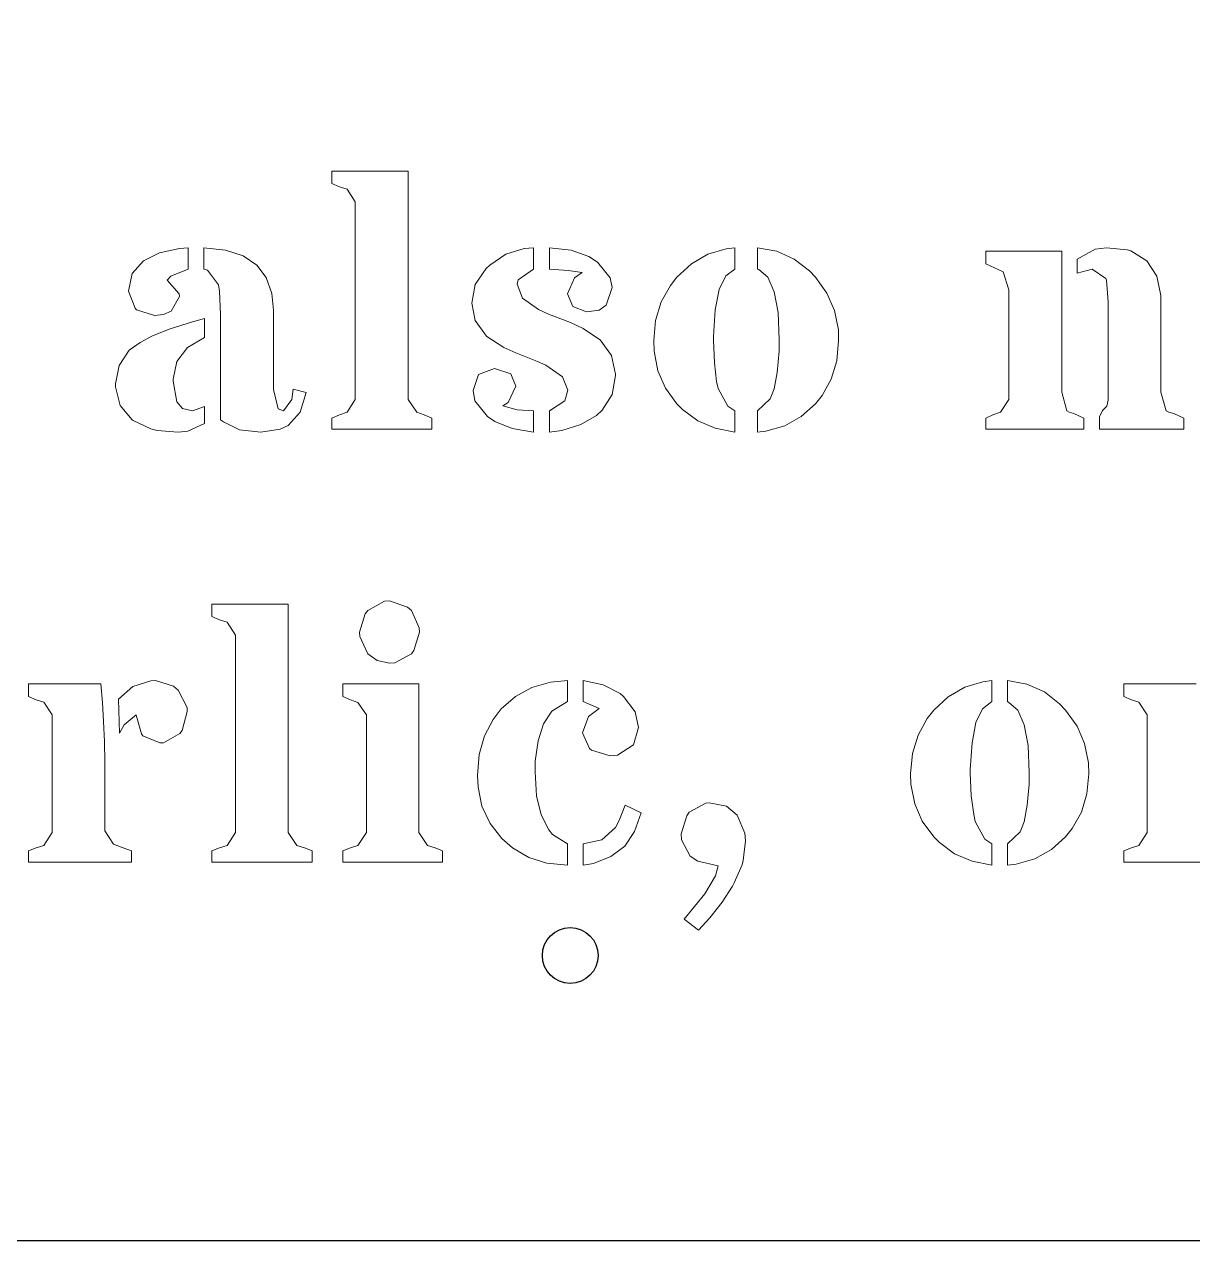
# Model space of a CAD drawing. Header units: millimetres. Extents: x 3735 to 5333, y 3252 to 4770.
# Drawn here: x 4954 to 5062.8, y 3800 to 3913.3 of the extents above; entities that cross this region are included whole.
import ezdxf

# ---------------------------------------------------------------- set-up
doc = ezdxf.new("R2010")
doc.units = ezdxf.units.MM
doc.layers.add('ext', color=18, linetype='Continuous', true_color=0x000000)
doc.layers.add('MASHARAB', color=6, linetype='Continuous', true_color=0xff00ff)

msp = doc.modelspace()

# ---------------------------------------------------------------- linework, layer by layer
at = {"layer": 'ext'}
msp.add_lwpolyline([(4539.85, 4769.98), (4539.85, 3799.98), (5289.85, 3799.98), (5289.85, 4769.98)], close=True, dxfattribs=at)
at = {"layer": 'MASHARAB', "lineweight": 0}
for p, q in [((4982.65, 3899.63), (4982.65, 3898.48)), ((4989.76, 3899.63), (4982.65, 3899.63)), ((4989.76, 3878.35), (4989.76, 3899.63)), ((4982.65, 3898.48), (4983.35, 3898.18)), ((4983.35, 3898.18), (4984.07, 3897.95)), ((4984.07, 3897.95), (4984.83, 3896.76)), ((4984.83, 3896.76), (4984.83, 3878.35)), ((4966.59, 3892.03), (4965.11, 3891.27)), ((4968.44, 3892.43), (4966.59, 3892.03)), ((4969.27, 3892.5), (4968.44, 3892.43)), ((4969.27, 3890.51), (4969.27, 3892.5)), ((4972.74, 3892.26), (4970.72, 3892.5)), ((4970.72, 3892.5), (4970.72, 3890.51)), ((4974.39, 3891.74), (4972.74, 3892.26)), ((5000.56, 3892.43), (4998.85, 3891.9)), ((5001.42, 3892.5), (5000.56, 3892.43)), ((5001.42, 3890.51), (5001.42, 3892.5)), ((5004.93, 3892.26), (5002.91, 3892.5)), ((5002.91, 3892.5), (5002.91, 3890.51)), ((5006.58, 3891.67), (5004.93, 3892.26)), ((5019.37, 3892.4), (5017.68, 3891.9)), ((5020.19, 3892.5), (5019.37, 3892.4)), ((5020.19, 3890.51), (5020.19, 3892.5)), ((5024.1, 3892.17), (5022.28, 3892.5)), ((5022.28, 3892.5), (5022.28, 3890.51)), ((5025.72, 3891.44), (5024.1, 3892.17)), ((5043.56, 3892.17), (5043.56, 3891.01)), ((5050.63, 3892.17), (5043.56, 3892.17)), ((5050.63, 3879.05), (5050.63, 3892.17)), ((5053.73, 3892.36), (5052.08, 3891.44)), ((5054.79, 3892.5), (5053.73, 3892.36)), ((5056.71, 3892.3), (5054.79, 3892.5)), ((5057.07, 3892.2), (5056.71, 3892.3)), ((5058.56, 3891.27), (5057.07, 3892.2)), ((4965.11, 3891.27), (4964.05, 3890.08)), ((4975.65, 3890.88), (4974.39, 3891.74)), ((4976.54, 3889.72), (4975.65, 3890.88)), ((4997.36, 3890.88), (4997.03, 3890.55)), ((4998.85, 3891.9), (4997.36, 3890.88)), ((5007.4, 3891.14), (5006.58, 3891.67)), ((5008.56, 3889.69), (5007.4, 3891.14)), ((5016.13, 3891.01), (5014.77, 3889.75)), ((5017.68, 3891.9), (5016.13, 3891.01)), ((5027.14, 3890.35), (5025.72, 3891.44)), ((5043.56, 3891.01), (5045.18, 3890.25)), ((5052.08, 3891.44), (5052.08, 3890.12)), ((5059.48, 3889.85), (5058.56, 3891.27)), ((4964.05, 3890.08), (4963.69, 3888.46)), ((4967.32, 3889.46), (4967.65, 3889.85)), ((4967.65, 3889.85), (4969.27, 3890.51)), ((4970.72, 3890.51), (4971.05, 3890.41)), ((4971.05, 3890.41), (4972.08, 3889.03)), ((4997.03, 3890.55), (4996, 3889.06)), ((5000, 3889.52), (5001.42, 3890.51)), ((5002.91, 3890.51), (5004.66, 3890.38)), ((5004.66, 3890.38), (5005.95, 3890.18)), ((5005.95, 3890.18), (5005.26, 3889.69)), ((5014.77, 3889.75), (5014.18, 3888.99)), ((5018.71, 3888.6), (5019.33, 3889.89)), ((5019.33, 3889.89), (5020.19, 3890.51)), ((5022.28, 3890.51), (5022.42, 3890.48)), ((5022.42, 3890.48), (5023.24, 3889.75)), ((5023.24, 3889.75), (5023.84, 3888.4)), ((5027.7, 3889.75), (5027.14, 3890.35)), ((5028.76, 3888.27), (5027.7, 3889.75)), ((5045.18, 3890.25), (5045.7, 3888.56)), ((5052.08, 3890.12), (5053.47, 3890.51)), ((5053.47, 3890.51), (5054.73, 3889.62)), ((5059.85, 3888.04), (5059.48, 3889.85)), ((4968.41, 3888.2), (4967.32, 3889.46)), ((4972.08, 3889.03), (4972.18, 3888.46)), ((4977.07, 3888.23), (4976.54, 3889.72)), ((4996, 3889.06), (4995.67, 3887.34)), ((4999.9, 3889.09), (5000, 3889.52)), ((5000.4, 3887.8), (4999.9, 3889.09)), ((5005.26, 3889.69), (5004.6, 3888.2)), ((5008.2, 3887.14), (5008.76, 3888.8)), ((5008.76, 3888.8), (5008.56, 3889.69)), ((5014.18, 3888.99), (5013.32, 3887.44)), ((5054.73, 3889.62), (5054.79, 3889.46)), ((5054.79, 3889.46), (5054.96, 3887.44)), ((4963.69, 3888.46), (4964.31, 3886.85)), ((4967.68, 3886.58), (4968.44, 3887.94)), ((4968.44, 3887.94), (4968.41, 3888.2)), ((4972.18, 3888.46), (4972.28, 3886.28)), ((4977.2, 3886.68), (4977.07, 3888.23)), ((5001.89, 3886.75), (5000.4, 3887.8)), ((5004.6, 3888.2), (5005.09, 3887.01)), ((5018.34, 3886.71), (5018.71, 3888.6)), ((5023.84, 3888.4), (5024.2, 3886.45)), ((5029.45, 3886.65), (5028.76, 3888.27)), ((5045.7, 3888.56), (5045.7, 3878.35)), ((5059.85, 3887.61), (5059.85, 3888.04)), ((5059.85, 3879.05), (5059.85, 3887.61)), ((4964.31, 3886.85), (4964.45, 3886.71)), ((4964.45, 3886.71), (4966.13, 3886.18)), ((4966.96, 3886.28), (4967.68, 3886.58)), ((4977.2, 3879.28), (4977.2, 3886.68)), ((4995.67, 3887.34), (4996, 3885.72)), ((5002.81, 3886.32), (5001.89, 3886.75)), ((5005.09, 3887.01), (5006.35, 3886.51)), ((5006.35, 3886.51), (5007.54, 3886.68)), ((5007.54, 3886.68), (5008.2, 3887.14)), ((5013.32, 3887.44), (5012.79, 3885.72)), ((5018.18, 3884.23), (5018.34, 3886.71)), ((5024.2, 3886.45), (5024.3, 3883.9)), ((5029.82, 3884.86), (5029.45, 3886.65)), ((5054.96, 3887.44), (5054.96, 3878.29)), ((4966.13, 3886.18), (4966.96, 3886.28)), ((4969.67, 3885.59), (4967.58, 3884.93)), ((4970.79, 3885.89), (4969.67, 3885.59)), ((4970.79, 3884.14), (4970.79, 3885.89)), ((4972.28, 3886.28), (4972.28, 3876.47)), ((4996, 3885.72), (4997.06, 3884.27)), ((5004.86, 3885.52), (5002.81, 3886.32)), ((5006.05, 3884.96), (5004.86, 3885.52)), ((5012.79, 3885.72), (5012.63, 3883.84)), ((4965.93, 3884.3), (4964.78, 3883.67)), ((4967.58, 3884.93), (4965.93, 3884.3)), ((4969.2, 3883.21), (4970.79, 3884.14)), ((4997.06, 3884.27), (4997.09, 3884.23)), ((4997.09, 3884.23), (4998.65, 3883.21)), ((5007.57, 3883.94), (5006.05, 3884.96)), ((5018.18, 3883.9), (5018.18, 3884.23)), ((5029.85, 3883.84), (5029.82, 3884.86)), ((4963.78, 3882.95), (4962.83, 3881.53)), ((4964.78, 3883.67), (4963.78, 3882.95)), ((4968.21, 3881.89), (4969.2, 3883.21)), ((4998.65, 3883.21), (4999.77, 3882.71)), ((5007.64, 3883.9), (5007.57, 3883.94)), ((5008.69, 3882.45), (5007.64, 3883.9)), ((5012.63, 3883.84), (5012.66, 3882.85)), ((5018.28, 3881.76), (5018.18, 3883.9)), ((5024.3, 3883.9), (5024.3, 3882.85)), ((5029.69, 3881.95), (5029.85, 3883.84)), ((4967.88, 3880.24), (4968.21, 3881.89)), ((4999.77, 3882.71), (5001.79, 3881.89)), ((5001.79, 3881.89), (5002.58, 3881.56)), ((5009.06, 3880.7), (5008.69, 3882.45)), ((5012.66, 3882.85), (5013.02, 3881.03)), ((5024.3, 3882.85), (5024.13, 3880.86)), ((5029.16, 3880.24), (5029.69, 3881.95)), ((4962.83, 3881.53), (4962.5, 3879.81)), ((4997.79, 3881.23), (4996.3, 3880.67)), ((4999.31, 3880.76), (4997.79, 3881.23)), ((4999.77, 3879.61), (4999.31, 3880.76)), ((5002.58, 3881.56), (5004.13, 3880.47)), ((5009.06, 3880.6), (5009.06, 3880.7)), ((5013.02, 3881.03), (5013.72, 3879.41)), ((5018.47, 3880.04), (5018.28, 3881.76)), ((5024.13, 3880.86), (5023.84, 3879.34)), ((4962.5, 3879.81), (4962.5, 3879.54)), ((4962.5, 3879.54), (4962.92, 3877.79)), ((4967.85, 3880.07), (4967.88, 3880.24)), ((4968.21, 3878.15), (4967.85, 3880.07)), ((4996.3, 3880.67), (4995.81, 3879.18)), ((4999.08, 3878.09), (4999.77, 3879.61)), ((5004.13, 3880.47), (5004.63, 3879.21)), ((5008.76, 3878.82), (5009.06, 3880.6)), ((5018.64, 3879.38), (5018.47, 3880.04)), ((5028.3, 3878.72), (5029.16, 3880.24)), ((4977.66, 3877.49), (4977.2, 3879.28)), ((4979.05, 3879.31), (4978.92, 3878.35)), ((4980.24, 3879.01), (4979.05, 3879.31)), ((4979.68, 3877.16), (4980.24, 3879.01)), ((4995.81, 3879.18), (4995.97, 3878.22)), ((5004.63, 3879.21), (5004.36, 3878.22)), ((5007.83, 3877.36), (5008.76, 3878.82)), ((5013.72, 3879.41), (5014.77, 3877.96)), ((5019.53, 3877.72), (5018.64, 3879.38)), ((5023.47, 3878.42), (5022.28, 3877.3)), ((5023.84, 3879.34), (5023.47, 3878.42)), ((5027.7, 3877.96), (5028.3, 3878.72)), ((5051.09, 3877.3), (5050.63, 3879.05)), ((5060.34, 3877.3), (5059.85, 3879.05)), ((4962.92, 3877.79), (4964.05, 3876.47)), ((4968.74, 3877.53), (4968.21, 3878.15)), ((4969.67, 3877.3), (4968.74, 3877.53)), ((4970.79, 3877.69), (4969.67, 3877.3)), ((4970.79, 3876.11), (4970.79, 3877.69)), ((4978.13, 3877.3), (4977.66, 3877.49)), ((4978.92, 3878.35), (4978.13, 3877.3)), ((4984.83, 3878.35), (4984.07, 3877.16)), ((4990.55, 3877.16), (4989.76, 3878.35)), ((4995.97, 3878.22), (4997.13, 3876.77)), ((4998.58, 3877.76), (4999.08, 3878.09)), ((4999.9, 3877.39), (4998.58, 3877.76)), ((5001.42, 3877.3), (4999.9, 3877.39)), ((5001.42, 3875.31), (5001.42, 3877.3)), ((5004.36, 3878.22), (5002.91, 3877.3)), ((5002.91, 3877.3), (5002.91, 3875.31)), ((5007.31, 3876.87), (5007.83, 3877.36)), ((5014.77, 3877.96), (5015.3, 3877.43)), ((5015.3, 3877.43), (5016.72, 3876.37)), ((5020.19, 3877.3), (5019.53, 3877.72)), ((5020.19, 3875.31), (5020.19, 3877.3)), ((5022.28, 3877.3), (5022.28, 3875.31)), ((5026.35, 3876.77), (5027.7, 3877.96)), ((5045.7, 3878.35), (5044.91, 3877.16)), ((5051.32, 3877.16), (5051.09, 3877.3)), ((5054.43, 3877.33), (5054.16, 3876.73)), ((5054.83, 3877.72), (5054.43, 3877.33)), ((5054.96, 3878.29), (5054.83, 3877.72)), ((5060.61, 3877.16), (5060.34, 3877.3)), ((4964.05, 3876.47), (4964.15, 3876.4)), ((4964.15, 3876.4), (4965.8, 3875.61)), ((4972.28, 3876.47), (4972.54, 3876.27)), ((4972.54, 3876.27), (4974.03, 3875.54)), ((4978.59, 3875.94), (4979.68, 3877.16)), ((4983.35, 3876.93), (4982.65, 3876.63)), ((4982.65, 3876.63), (4982.65, 3875.58)), ((4984.07, 3877.16), (4983.35, 3876.93)), ((4991.25, 3876.93), (4990.55, 3877.16)), ((4991.97, 3876.63), (4991.25, 3876.93)), ((4991.97, 3875.58), (4991.97, 3876.63)), ((4997.13, 3876.77), (4997.82, 3876.3)), ((4997.82, 3876.3), (4999.44, 3875.64)), ((5005.82, 3876.01), (5007.31, 3876.87)), ((5016.72, 3876.37), (5018.34, 3875.68)), ((5024.83, 3875.91), (5026.35, 3876.77)), ((5044.22, 3876.93), (5043.56, 3876.63)), ((5043.56, 3876.63), (5043.56, 3875.58)), ((5044.91, 3877.16), (5044.22, 3876.93)), ((5051.75, 3877.06), (5051.32, 3877.16)), ((5052.68, 3876.63), (5051.75, 3877.06)), ((5052.68, 3875.58), (5052.68, 3876.63)), ((5054.16, 3876.73), (5054.16, 3875.58)), ((5061.07, 3877.06), (5060.61, 3877.16)), ((5062, 3876.63), (5061.07, 3877.06)), ((5062, 3875.58), (5062, 3876.63)), ((4965.8, 3875.61), (4966.39, 3875.48)), ((4966.39, 3875.48), (4968.34, 3875.31)), ((4968.34, 3875.31), (4969.24, 3875.41)), ((4969.24, 3875.41), (4970.79, 3876.11)), ((4974.03, 3875.54), (4976.04, 3875.31)), ((4976.04, 3875.31), (4977.83, 3875.58)), ((4977.83, 3875.58), (4978.59, 3875.94)), ((4982.65, 3875.58), (4991.97, 3875.58)), ((4999.44, 3875.64), (5001.42, 3875.31)), ((5002.91, 3875.31), (5004.07, 3875.48)), ((5004.07, 3875.48), (5005.82, 3876.01)), ((5018.34, 3875.68), (5020.19, 3875.31)), ((5022.28, 3875.31), (5023.08, 3875.41)), ((5023.08, 3875.41), (5024.83, 3875.91)), ((5043.56, 3875.58), (5052.68, 3875.58)), ((5054.16, 3875.58), (5062, 3875.58)), ((4971.48, 3859.29), (4971.48, 3858.13)), ((4978.59, 3859.29), (4971.48, 3859.29)), ((4978.59, 3838), (4978.59, 3859.29)), ((4987.54, 3859.55), (4985.99, 3858.69)), ((4988.01, 3859.58), (4987.54, 3859.55)), ((4989.69, 3859.02), (4988.01, 3859.58)), ((4971.48, 3858.13), (4972.18, 3857.83)), ((4985.76, 3858.39), (4985.23, 3856.67)), ((4985.99, 3858.69), (4985.76, 3858.39)), ((4990.06, 3858.69), (4989.69, 3859.02)), ((4990.78, 3857.07), (4990.06, 3858.69)), ((4972.18, 3857.83), (4972.9, 3857.6)), ((4972.9, 3857.6), (4973.66, 3856.41)), ((4990.82, 3856.67), (4990.78, 3857.07)), ((4973.66, 3856.41), (4973.66, 3838)), ((4985.23, 3856.67), (4985.26, 3856.28)), ((4985.26, 3856.28), (4985.99, 3854.66)), ((4990.29, 3854.96), (4990.82, 3856.67)), ((4985.99, 3854.66), (4986.88, 3854.03)), ((4988.5, 3853.83), (4990.06, 3854.66)), ((4990.06, 3854.66), (4990.29, 3854.96)), ((4986.88, 3854.03), (4988.01, 3853.8)), ((4988.01, 3853.8), (4988.5, 3853.83)), ((4954.4, 3851.85), (4954.4, 3850.69)), ((4961.14, 3851.85), (4954.4, 3851.85)), ((4961.27, 3850.13), (4961.14, 3851.85)), ((4964.11, 3851.62), (4962.76, 3850.43)), ((4965.8, 3852.15), (4964.11, 3851.62)), ((4966.23, 3852.18), (4965.8, 3852.15)), ((4967.91, 3851.65), (4966.23, 3852.18)), ((4968.34, 3851.26), (4967.91, 3851.65)), ((4969.17, 3849.67), (4968.34, 3851.26)), ((4983.68, 3851.85), (4983.68, 3850.69)), ((4990.75, 3851.85), (4983.68, 3851.85)), ((4990.75, 3838), (4990.75, 3851.85)), ((5001.26, 3851.52), (4999.74, 3850.69)), ((5003.01, 3852.02), (5001.26, 3851.52)), ((5004.6, 3852.18), (5003.01, 3852.02)), ((5004.6, 3850.2), (5004.6, 3852.18)), ((5007.93, 3851.78), (5006.05, 3852.18)), ((5006.05, 3852.18), (5006.05, 3850.2)), ((5009.49, 3850.96), (5007.93, 3851.78)), ((5041.61, 3851.55), (5040.05, 3850.66)), ((5043.29, 3852.05), (5041.61, 3851.55)), ((5044.12, 3852.18), (5043.29, 3852.05)), ((5044.12, 3850.2), (5044.12, 3852.18)), ((5047.39, 3851.82), (5045.57, 3852.18)), ((5045.57, 3852.18), (5045.57, 3850.2)), ((5049.01, 3851.12), (5047.39, 3851.82)), ((5056.41, 3851.85), (5056.41, 3850.69)), ((5063.15, 3851.85), (5056.41, 3851.85)), ((4954.4, 3850.69), (4955.09, 3850.36)), ((4955.09, 3850.36), (4955.82, 3850.16)), ((4955.82, 3850.16), (4956.58, 3848.97)), ((4961.37, 3848.35), (4961.27, 3850.13)), ((4962.76, 3850.43), (4962.86, 3847.26)), ((4983.68, 3850.69), (4984.37, 3850.36)), ((4984.37, 3850.36), (4985.07, 3850.13)), ((4985.07, 3850.13), (4985.86, 3848.97)), ((4999.74, 3850.69), (4998.42, 3849.54)), ((5003.14, 3849.31), (5004.6, 3850.2)), ((5006.05, 3850.2), (5007.54, 3849.57)), ((5009.82, 3850.69), (5009.49, 3850.96)), ((5010.91, 3849.24), (5009.82, 3850.69)), ((5040.05, 3850.66), (5038.7, 3849.4)), ((5043.26, 3849.54), (5044.12, 3850.2)), ((5045.57, 3850.2), (5045.7, 3850.13)), ((5045.7, 3850.13), (5046.53, 3849.4)), ((5050.43, 3850), (5049.01, 3851.12)), ((5056.41, 3850.69), (5057.11, 3850.36)), ((5057.11, 3850.36), (5057.8, 3850.16)), ((5057.8, 3850.16), (5058.59, 3848.97)), ((4956.58, 3848.97), (4956.58, 3838)), ((4963.29, 3848.05), (4964.41, 3848.97)), ((4964.41, 3848.97), (4964.41, 3848.94)), ((4964.41, 3848.94), (4964.91, 3847.19)), ((4968.71, 3847.52), (4969.17, 3849.27)), ((4969.17, 3849.27), (4969.17, 3849.67)), ((4985.86, 3848.97), (4985.86, 3838)), ((4998.42, 3849.54), (4997.66, 3848.55)), ((5002.35, 3848.12), (5003.14, 3849.31)), ((5007.54, 3849.57), (5006.55, 3848.81)), ((5011.2, 3847.79), (5010.91, 3849.24)), ((5038.7, 3849.4), (5038.1, 3848.64)), ((5042.63, 3848.25), (5043.26, 3849.54)), ((5046.53, 3849.4), (5047.13, 3848.05)), ((5050.99, 3849.4), (5050.43, 3850)), ((5052.05, 3847.92), (5050.99, 3849.4)), ((5058.59, 3848.97), (5058.59, 3838)), ((4961.47, 3846.5), (4961.37, 3848.35)), ((4962.86, 3847.26), (4963.29, 3848.05)), ((4997.66, 3848.55), (4996.86, 3847.03)), ((5001.85, 3846.56), (5002.35, 3848.12)), ((5006.55, 3848.81), (5005.98, 3847.29)), ((5038.1, 3848.64), (5037.24, 3847.09)), ((5042.27, 3846.36), (5042.63, 3848.25)), ((5047.13, 3848.05), (5047.49, 3846.1)), ((5052.74, 3846.3), (5052.05, 3847.92)), ((4964.91, 3847.19), (4965.04, 3847.03)), ((4965.04, 3847.03), (4966.63, 3846.36)), ((4966.96, 3846.36), (4968.48, 3847.22)), ((4968.48, 3847.22), (4968.71, 3847.52)), ((4996.86, 3847.03), (4996.37, 3845.27)), ((5005.98, 3847.29), (5006.64, 3845.84)), ((5010.74, 3846.17), (5011.2, 3847.79)), ((5037.24, 3847.09), (5036.72, 3845.37)), ((4961.5, 3844.55), (4961.47, 3846.5)), ((4966.63, 3846.36), (4966.96, 3846.36)), ((5001.59, 3844.65), (5001.85, 3846.56)), ((5006.64, 3845.84), (5006.84, 3845.67)), ((5006.84, 3845.67), (5008.56, 3845.14)), ((5009.26, 3845.21), (5010.74, 3846.17)), ((5042.1, 3843.89), (5042.27, 3846.36)), ((5047.49, 3846.1), (5047.59, 3843.56)), ((5053.11, 3844.51), (5052.74, 3846.3)), ((4961.5, 3843.06), (4961.5, 3844.55)), ((4996.37, 3845.27), (4996.2, 3843.32)), ((5001.59, 3843.65), (5001.59, 3844.65)), ((5008.56, 3845.14), (5009.26, 3845.21)), ((5036.72, 3845.37), (5036.55, 3843.49)), ((5053.14, 3843.49), (5053.11, 3844.51)), ((4996.2, 3843.32), (4996.27, 3842.23)), ((5001.72, 3841.44), (5001.59, 3843.65)), ((5036.55, 3843.49), (5036.58, 3842.5)), ((5042.1, 3843.56), (5042.1, 3843.89)), ((5042.2, 3841.41), (5042.1, 3843.56)), ((5047.59, 3843.56), (5047.59, 3842.5)), ((5052.97, 3841.61), (5053.14, 3843.49)), ((4961.5, 3838.17), (4961.5, 3843.06)), ((4996.27, 3842.23), (4996.63, 3840.45)), ((5036.58, 3842.5), (5036.95, 3840.68)), ((5047.59, 3842.5), (5047.42, 3840.55)), ((5002.15, 3839.66), (5001.72, 3841.44)), ((5042.43, 3839.69), (5042.2, 3841.41)), ((5052.48, 3839.89), (5052.97, 3841.61)), ((4996.63, 3840.45), (4997.39, 3838.86)), ((5009.95, 3840.55), (5009.42, 3839.13)), ((5011.47, 3839.85), (5009.95, 3840.55)), ((5015.93, 3839.89), (5015.7, 3839.56)), ((5017.48, 3840.75), (5015.93, 3839.89)), ((5017.78, 3840.78), (5017.48, 3840.75)), ((5019.4, 3840.45), (5017.78, 3840.78)), ((5020.39, 3839.62), (5019.4, 3840.45)), ((5036.95, 3840.68), (5037.64, 3839.06)), ((5047.42, 3840.55), (5047.13, 3839)), ((5051.59, 3838.37), (5052.48, 3839.89)), ((4997.39, 3838.86), (4998.48, 3837.44)), ((5002.84, 3838.27), (5002.15, 3839.66)), ((5009.42, 3839.13), (5009.06, 3838.47)), ((5010.84, 3838.1), (5011.47, 3839.85)), ((5015.7, 3839.56), (5015.17, 3837.87)), ((5021.12, 3837.94), (5020.39, 3839.62)), ((5037.64, 3839.06), (5038.7, 3837.61)), ((5042.57, 3839.03), (5042.43, 3839.69)), ((5043.46, 3837.38), (5042.57, 3839.03)), ((5047.13, 3839), (5046.76, 3838.07)), ((4956.58, 3838), (4955.82, 3836.81)), ((4962.3, 3836.91), (4961.5, 3838.17)), ((4973.66, 3838), (4972.9, 3836.81)), ((4979.38, 3836.81), (4978.59, 3838)), ((4985.86, 3838), (4985.07, 3836.81)), ((4991.54, 3836.81), (4990.75, 3838)), ((5003.21, 3837.81), (5002.84, 3838.27)), ((5004.6, 3836.95), (5003.21, 3837.81)), ((5009.06, 3838.47), (5007.8, 3837.34)), ((5009.92, 3836.75), (5010.84, 3838.1)), ((5015.17, 3837.87), (5015.2, 3837.31)), ((5021.18, 3837.24), (5021.12, 3837.94)), ((5038.7, 3837.61), (5039.23, 3837.08)), ((5046.76, 3838.07), (5045.57, 3836.95)), ((5049.67, 3836.42), (5050.99, 3837.61)), ((5050.99, 3837.61), (5051.59, 3838.37)), ((5058.59, 3838), (5057.8, 3836.81)), ((4955.09, 3836.58), (4954.4, 3836.29)), ((4955.82, 3836.81), (4955.09, 3836.58)), ((4963.12, 3836.62), (4962.3, 3836.91)), ((4963.98, 3836.29), (4963.12, 3836.62)), ((4972.18, 3836.58), (4971.48, 3836.29)), ((4972.9, 3836.81), (4972.18, 3836.58)), ((4980.11, 3836.58), (4979.38, 3836.81)), ((4980.8, 3836.29), (4980.11, 3836.58)), ((4984.37, 3836.58), (4983.68, 3836.29)), ((4985.07, 3836.81), (4984.37, 3836.58)), ((4992.27, 3836.58), (4991.54, 3836.81)), ((4992.96, 3836.29), (4992.27, 3836.58)), ((4998.48, 3837.44), (4999.47, 3836.58)), ((4999.47, 3836.58), (5000.99, 3835.69)), ((5004.6, 3834.96), (5004.6, 3836.95)), ((5007.8, 3837.34), (5006.05, 3836.95)), ((5006.05, 3836.95), (5006.05, 3834.96)), ((5008.63, 3835.76), (5009.92, 3836.75)), ((5015.2, 3837.31), (5016.03, 3835.79)), ((5020.95, 3835.39), (5021.18, 3837.24)), ((5039.23, 3837.08), (5040.65, 3836.02)), ((5044.12, 3836.95), (5043.46, 3837.38)), ((5044.12, 3834.96), (5044.12, 3836.95)), ((5045.57, 3836.95), (5045.57, 3834.96)), ((5057.11, 3836.58), (5056.41, 3836.29)), ((5057.8, 3836.81), (5057.11, 3836.58)), ((4954.4, 3836.29), (4954.4, 3835.23)), ((4963.98, 3835.23), (4963.98, 3836.29)), ((4971.48, 3836.29), (4971.48, 3835.23)), ((4980.8, 3835.23), (4980.8, 3836.29)), ((4983.68, 3836.29), (4983.68, 3835.23)), ((4992.96, 3835.23), (4992.96, 3836.29)), ((5000.99, 3835.69), (5002.68, 3835.16)), ((5007.01, 3835.13), (5008.63, 3835.76)), ((5016.03, 3835.79), (5016.72, 3835.33)), ((5020.85, 3835), (5020.95, 3835.39)), ((5040.65, 3836.02), (5042.27, 3835.33)), ((5046.37, 3835.06), (5048.12, 3835.56)), ((5048.12, 3835.56), (5049.67, 3836.42)), ((5056.41, 3836.29), (5056.41, 3835.23)), ((4954.4, 3835.23), (4963.98, 3835.23)), ((4971.48, 3835.23), (4980.8, 3835.23)), ((4983.68, 3835.23), (4992.96, 3835.23)), ((5002.68, 3835.16), (5004.6, 3834.96)), ((5006.05, 3834.96), (5007.01, 3835.13)), ((5016.72, 3835.33), (5018.64, 3834.9)), ((5018.64, 3834.9), (5018.38, 3833.97)), ((5020.13, 3833.31), (5020.85, 3835)), ((5042.27, 3835.33), (5044.12, 3834.96)), ((5045.57, 3834.96), (5046.37, 3835.06)), ((5056.41, 3835.23), (5065.96, 3835.23)), ((5018.38, 3833.97), (5017.38, 3832.29)), ((5019.96, 3833.01), (5020.13, 3833.31)), ((5017.38, 3832.29), (5016.43, 3831.1)), ((5019, 3831.53), (5019.96, 3833.01)), ((5016.43, 3831.1), (5015.47, 3829.94)), ((5017.85, 3830.07), (5019, 3831.53)), ((5015.47, 3829.94), (5016.79, 3828.92)), ((5016.79, 3828.92), (5017.85, 3830.07))]:
    msp.add_line(p, q, dxfattribs=at)
at = {"layer": 'MASHARAB'}
msp.add_circle((5004.85, 3826.55), 2.6, dxfattribs=at)

doc.saveas('drawing.dxf')
